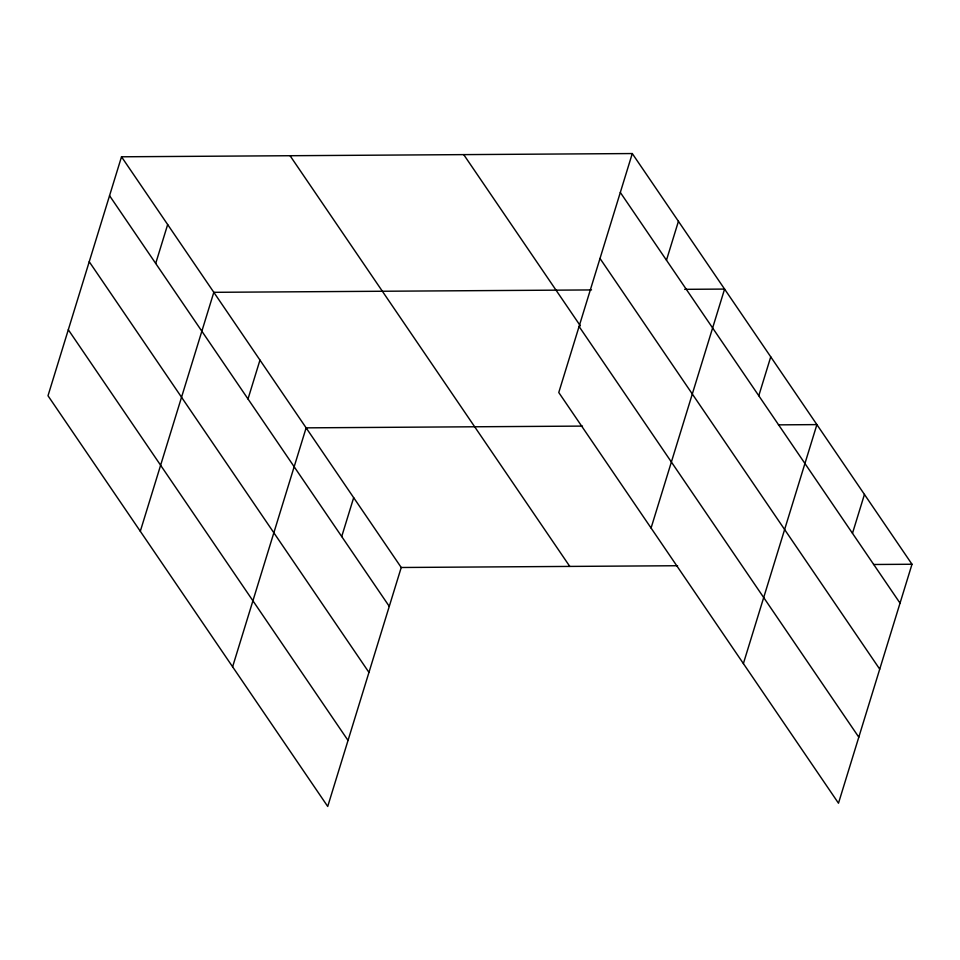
<?xml version="1.0" encoding="UTF-8"?>
<svg xmlns="http://www.w3.org/2000/svg" width="960" height="960" viewBox="0 0 960 960"><rect width="100%" height="100%" fill="white"/><g stroke="black" fill="none" stroke-linecap="round" stroke-linejoin="round"><path stroke-width="1.44" d="M121.512 156.792L48 395.748L327.72 806.448L401.232 567.492L121.512 156.792L632.28 153.552L912 564.252L838.488 803.208L558.768 392.508L632.28 153.552M155.7 263.448L167.664 224.556M140.304 531.276L213.816 292.32L591.516 289.932M248.004 398.976L259.968 360.084M232.608 666.804L306.132 427.848L582.468 426.096M341.712 536.556L353.676 497.664M666.468 260.208L678.432 221.316M651.072 528.036L724.584 289.08L684.672 289.332M758.784 395.736L770.748 356.844M743.388 663.564L816.9 424.608L778.452 424.86M852.48 533.316L864.444 494.424M401.232 567.492L677.58 565.728M873.552 564.492L912 564.252M620.316 192.444L900.036 603.132M600.012 258.468L879.72 669.156M463.728 154.632L580.368 325.884M579.084 326.496L858.804 737.184M290.064 155.724L569.784 566.412M109.548 195.684L389.268 606.372M89.232 261.708L368.952 672.396M68.316 329.736L348.024 740.424"/></g></svg>
